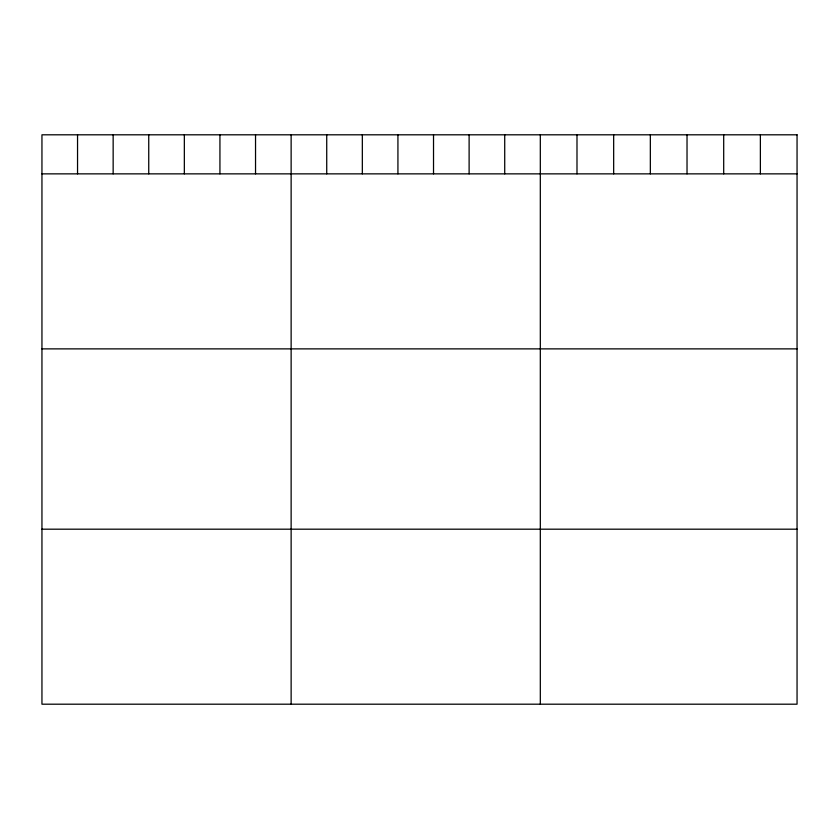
<?xml version="1.0" encoding="UTF-8"?>
<svg xmlns="http://www.w3.org/2000/svg" width="839" height="839" viewBox="0 0 839 839"><rect width="100%" height="100%" fill="white"/><g stroke="black" fill="none" stroke-linecap="round" stroke-linejoin="round"><path stroke-width="1.26" d="M41.95 173.862L797.05 173.862M41.95 348.877L797.05 348.877M41.95 529.189L797.05 529.189M760.375 134.806L760.375 173.862M723.7 134.806L723.7 173.862M687.026 134.806L687.026 173.862M650.34 134.806L650.34 173.862M613.666 134.806L613.666 173.862M576.991 134.806L576.991 173.862M540.316 134.806L540.316 704.194M504.721 134.806L504.721 173.862M469.116 134.806L469.116 173.862M433.522 134.806L433.522 173.862M397.927 134.806L397.927 173.862M362.333 134.806L362.333 173.862M326.728 134.806L326.728 173.862M291.133 134.806L291.133 704.194M255.538 134.806L255.538 173.862M219.933 134.806L219.933 173.862M184.339 134.806L184.339 173.862M148.744 134.806L148.744 173.862M113.15 134.806L113.15 173.862M77.545 134.806L77.545 173.862M797.05 134.806L41.95 134.806L41.95 704.194L797.05 704.194L797.05 134.806"/></g></svg>
